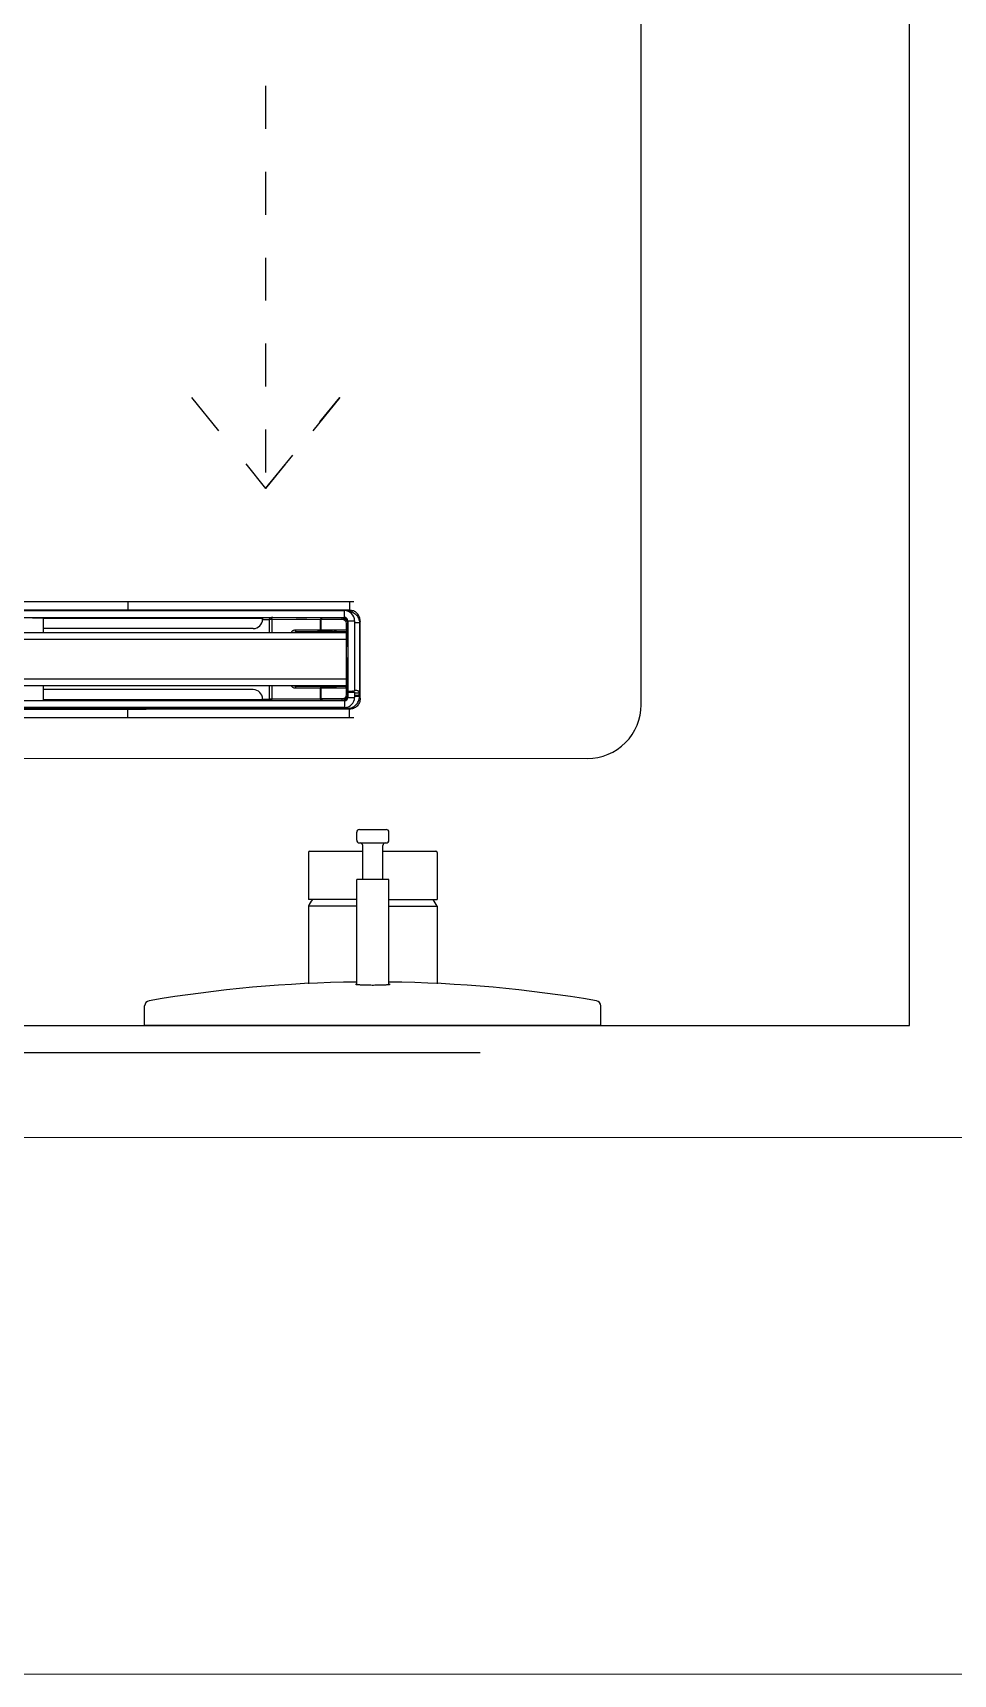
# Model space of a CAD drawing. Header units: millimetres. Extents: x 699029 to 727993, y 4486031 to 4516039.
# Drawn here: x 726188.9 to 726223.2, y 4490899.4 to 4490960.6 of the extents above; entities that cross this region are included whole.
import ezdxf

# ---------------------------------------------------------------- set-up
doc = ezdxf.new("R2010")
doc.units = ezdxf.units.MM
doc.set_wipeout_variables(frame=1)
doc.linetypes.add('AI-Linetype-22', pattern=[3.2004, 1.6002, -1.6002])
for name, color, linetype in [('A-DUVAR-GOR0.2', 25, 'Continuous'), ('Deko_Vitrifiye', 135, 'Continuous'), ('Deko_Zemin Seramik5', 155, 'Continuous')]:
    doc.layers.add(name, color=color, linetype=linetype)
doc.layers.add('DBM_w_sld', color=111, linetype='Continuous', lineweight=20)

# ---------------------------------------------------------------- blocks, each defined once
blk = doc.blocks.new('A$C7972de8d')
at = {"linetype": 'Continuous'}
blk.add_wipeout([(983.72, 415), (991.03, 415), (991.59, 415.08), (992.01, 415.25), (992.33, 415.47), (992.57, 415.72), (992.74, 415.96), (992.88, 416.24), (992.98, 416.53), (993.55, 419.92), (994.38, 425.25), (994.97, 429.29), (995.91, 436.16), (997.1, 446.24), (997.99, 455.2), (999, 468.35), (999.42, 476), (1028.22, 476), (1030.72, 477.47), (1030.72, 476), (1048.22, 476), (1048.35, 476.02), (1048.43, 476.04), (1048.52, 476.1), (1048.58, 476.15), (1048.63, 476.21), (1048.67, 476.29), (1048.71, 476.38), (1048.72, 476.48), (1048.72, 476.58), (1048.72, 496.25), (1050.72, 496.25), (1050.91, 496.25), (1051.1, 496.21), (1051.21, 496.17), (1051.34, 496.11), (1051.42, 496.05), (1051.5, 495.98), (1051.59, 495.89), (1051.66, 495.79), (1051.7, 495.72), (1051.74, 495.65), (1051.77, 495.58), (1051.79, 495.5), (1051.81, 495.42), (1051.82, 495.34), (1051.82, 495.25), (1051.82, 495), (1051.84, 494.8), (1051.87, 494.7), (1051.92, 494.57), (1051.97, 494.48), (1052.03, 494.39), (1052.11, 494.29), (1052.25, 494.18), (1052.37, 494.11), (1052.51, 494.05), (1052.67, 494.01), (1052.89, 494), (1055.82, 494), (1055.94, 494.01), (1056.03, 494.02), (1056.09, 494.04), (1056.18, 494.07), (1056.26, 494.1), (1056.33, 494.14), (1056.44, 494.21), (1056.5, 494.27), (1056.58, 494.34), (1056.62, 494.4), (1056.68, 494.48), (1056.73, 494.59), (1056.77, 494.68), (1056.8, 494.77), (1056.81, 494.86), (1056.82, 495), (1056.82, 495.49), (1056.82, 497.21), (1056.82, 505), (1056.81, 505.15), (1056.79, 505.24), (1056.76, 505.34), (1056.73, 505.43), (1056.67, 505.53), (1056.59, 505.64), (1056.53, 505.71), (1056.46, 505.77), (1056.38, 505.83), (1056.33, 505.86), (1056.23, 505.91), (1056.12, 505.95), (1056.03, 505.98), (1055.91, 506), (1055.72, 506), (1055.53, 506), (1052.82, 506), (1052.75, 506), (1052.63, 505.98), (1052.52, 505.95), (1052.35, 505.88), (1052.22, 505.8), (1052.11, 505.71), (1052.04, 505.63), (1051.96, 505.51), (1051.9, 505.39), (1051.85, 505.24), (1051.83, 505.15), (1051.82, 505.05), (1051.82, 504.75), (1051.81, 504.57), (1051.76, 504.41), (1051.65, 504.2), (1051.53, 504.04), (1051.38, 503.92), (1051.2, 503.82), (1051.01, 503.77), (1050.89, 503.75), (1050.67, 503.75), (1048.72, 503.75), (1048.72, 523.5), (1048.72, 523.57), (1048.7, 523.66), (1048.66, 523.75), (1048.63, 523.79), (1048.6, 523.83), (1048.58, 523.85), (1048.5, 523.92), (1048.41, 523.96), (1048.38, 523.97), (1048.32, 523.99), (1048.22, 524), (1048.12, 524), (1030.72, 524), (1030.72, 522.53), (1028.22, 524), (999.42, 524), (999.16, 528.98), (998.84, 533.99), (998.29, 541.34), (997.6, 548.94), (996.47, 559.32), (995.57, 566.42), (994.63, 573.1), (993.74, 578.84), (993.01, 583.33), (992.84, 583.86), (992.57, 584.28), (992.33, 584.53), (991.91, 584.8), (991.34, 584.98), (991.03, 585), (983.72, 585)], dxfattribs=at).dxf.layer = 'Deko_Vitrifiye'
at = {"layer": 'Deko_Vitrifiye', "linetype": 'Continuous'}
for p, q in [((983.72, 415), (983.72, 585)), ((983.72, 585), (991.03, 585)), ((1028.22, 524), (999.33, 524)), ((1028.22, 506), (1028.22, 524)), ((1048.22, 524), (1030.72, 524)), ((1030.72, 506), (1030.72, 524)), ((1048.72, 523.5), (1048.72, 503.75)), ((998.95, 506), (1038.22, 506)), ((1038.22, 494), (1038.22, 506)), ((1038.22, 503.75), (1050.82, 503.75)), ((1051.82, 505), (1051.82, 495)), ((1052.82, 506), (1055.82, 506)), ((1056.82, 505), (1056.82, 495)), ((1038.22, 496.25), (1050.82, 496.25)), ((1048.72, 496.25), (1048.72, 476.5)), ((998.95, 494), (1038.22, 494)), ((1028.22, 494), (1028.22, 476)), ((1030.72, 494), (1030.72, 476)), ((1052.82, 494), (1055.82, 494)), ((1028.22, 476), (999.33, 476)), ((1048.22, 476), (1030.72, 476)), ((983.72, 415), (991.03, 415))]:
    blk.add_line(p, q, dxfattribs=at)
for points in [[(998.73, 500), (998.73, 500.18), (998.74, 500.75), (998.74, 501.31), (998.75, 501.85), (998.76, 502.37), (998.77, 502.86), (998.78, 503.32), (998.8, 503.76), (998.82, 504.16), (998.84, 504.54), (998.86, 504.88), (998.88, 505.19), (998.9, 505.47), (998.92, 505.71), (998.94, 505.93), (998.96, 506.11), (998.98, 506.25), (999, 506.37), (999.02, 506.45), (999.02, 506.46)], [(999.03, 493.51), (999.03, 493.52), (999.02, 493.56), (999, 493.64), (998.98, 493.75), (998.96, 493.9), (998.94, 494.09), (998.92, 494.3), (998.9, 494.55), (998.87, 494.83), (998.85, 495.14), (998.84, 495.48), (998.82, 495.85), (998.8, 496.25), (998.78, 496.68), (998.77, 497.14), (998.76, 497.62), (998.75, 498.13), (998.74, 498.67), (998.74, 499.22), (998.73, 499.79), (998.73, 500)]]:
    blk.add_lwpolyline(points, dxfattribs=at)
for centre, radius, start, end in [((991.03, 583), 2, 9.59407, 90), ((500, 500), 500, 0.68791, 9.59407), ((1015.76, 499.93), 27.1, 56.43131, 62.62646), ((1048.22, 523.5), 0.5, 0, 90), ((1050.82, 504.75), 1, 270, 0), ((1052.82, 505), 1, 90, 180), ((1055.82, 505), 1, 0, 90), ((1050.82, 495.25), 1, 0, 90), ((500, 500), 500, 350.40593, 359.31209), ((1052.82, 495), 1, 180, 270), ((1055.82, 495), 1, 270, 0), ((1015.76, 500.07), 27.1, 297.37354, 303.56868), ((1048.22, 476.5), 0.5, 270, 0), ((991.03, 417), 2, 270, 350.40593)]:
    blk.add_arc(centre, radius, start, end, dxfattribs=at)

msp = doc.modelspace()

# ---------------------------------------------------------------- linework, layer by layer
at = {"layer": 'A-DUVAR-GOR0.2'}
msp.add_lwpolyline([(726166.308, 4490922.611), (726205.543, 4490922.611)], dxfattribs=at)
at = {"layer": 'DBM_w_sld'}
for points in [[(726408.392, 4490919.439), (726141.543, 4490919.439)], [(726418.392, 4490899.439), (726141.543, 4490899.439)]]:
    msp.add_lwpolyline(points, dxfattribs=at)
at = {"layer": 'Deko_Zemin Seramik5'}
for p, q in [((726162.242, 4490939.419), (726200.842, 4490939.419)), ((726162.599, 4490939.077), (726200.485, 4490939.077)), ((726192.41, 4490939.1), (726170.675, 4490939.1)), ((726200.485, 4490938.827), (726200.485, 4490939.077)), ((726200.601, 4490939.064), (726200.669, 4490939.092)), ((726162.599, 4490938.827), (726200.485, 4490938.827)), ((726188.86, 4490938.812), (726189.26, 4490938.812)), ((726188.89, 4490938.812), (726188.89, 4490938.827)), ((726189.23, 4490938.827), (726189.23, 4490938.812)), ((726189.26, 4490938.812), (726189.26, 4490938.262)), ((726197.435, 4490938.781), (726189.26, 4490938.781)), ((726197.085, 4490938.408), (726189.26, 4490938.408)), ((726197.693, 4490938.729), (726197.43, 4490938.732)), ((726197.435, 4490938.827), (726197.435, 4490938.781)), ((726197.435, 4490938.781), (726197.435, 4490938.757)), ((726197.693, 4490938.827), (726197.693, 4490938.749)), ((726197.693, 4490938.718), (726197.693, 4490938.749)), ((726197.693, 4490938.749), (726197.693, 4490938.749)), ((726197.693, 4490938.262), (726197.693, 4490938.402)), ((726197.698, 4490938.402), (726197.698, 4490938.718)), ((726197.763, 4490938.819), (726198.504, 4490938.819)), ((726197.763, 4490938.819), (726197.763, 4490938.819)), ((726197.775, 4490938.748), (726197.776, 4490938.761)), ((726199.586, 4490938.736), (726197.775, 4490938.748)), ((726197.775, 4490938.748), (726197.775, 4490938.262)), ((726197.776, 4490938.761), (726197.778, 4490938.774)), ((726197.778, 4490938.774), (726197.782, 4490938.787)), ((726197.782, 4490938.787), (726197.787, 4490938.797)), ((726197.787, 4490938.797), (726197.793, 4490938.806)), ((726197.793, 4490938.806), (726197.8, 4490938.812)), ((726197.8, 4490938.812), (726197.808, 4490938.816)), ((726197.808, 4490938.816), (726197.816, 4490938.818)), ((726197.816, 4490938.818), (726199.649, 4490938.806)), ((726198.504, 4490938.819), (726198.504, 4490938.827)), ((726198.504, 4490938.821), (726198.633, 4490938.821)), ((726198.633, 4490938.814), (726198.633, 4490938.827)), ((726198.633, 4490938.814), (726198.634, 4490938.813)), ((726198.634, 4490938.827), (726198.634, 4490938.813)), ((726198.634, 4490938.813), (726198.634, 4490938.813)), ((726198.684, 4490938.812), (726198.684, 4490938.827)), ((726198.684, 4490938.812), (726199.083, 4490938.812)), ((726199.083, 4490938.827), (726199.083, 4490938.812)), ((726199.133, 4490938.813), (726199.133, 4490938.827)), ((726199.134, 4490938.814), (726199.133, 4490938.813)), ((726199.134, 4490938.827), (726199.134, 4490938.814)), ((726199.134, 4490938.821), (726199.263, 4490938.821)), ((726199.263, 4490938.827), (726199.263, 4490938.819)), ((726199.263, 4490938.819), (726200.415, 4490938.819)), ((726199.586, 4490938.736), (726199.615, 4490938.736)), ((726199.586, 4490938.736), (726199.586, 4490938.365)), ((726199.615, 4490938.365), (726199.615, 4490938.736)), ((726199.649, 4490938.756), (726199.649, 4490938.806)), ((726200.402, 4490938.806), (726199.649, 4490938.806)), ((726199.649, 4490938.756), (726200.402, 4490938.756)), ((726200.402, 4490938.806), (726200.415, 4490938.819)), ((726200.402, 4490938.756), (726200.402, 4490938.806)), ((726200.552, 4490938.606), (726200.552, 4490938.345)), ((726200.552, 4490938.606), (726200.602, 4490938.606)), ((726200.615, 4490938.619), (726200.602, 4490938.606)), ((726200.602, 4490938.295), (726200.602, 4490938.606)), ((726200.615, 4490938.697), (726200.865, 4490938.697)), ((726200.615, 4490938.697), (726200.615, 4490936.082)), ((726200.615, 4490938.152), (726200.615, 4490938.619)), ((726200.865, 4490938.697), (726200.865, 4490936.082)), ((726201.045, 4490938.62), (726201.042, 4490936.015)), ((726201.073, 4490938.688), (726201.045, 4490938.62)), ((726201.073, 4490935.81), (726201.073, 4490938.688)), ((726162.524, 4490938.262), (726200.56, 4490938.262)), ((726162.524, 4490938.012), (726200.56, 4490938.012)), ((726198.656, 4490938.359), (726199.586, 4490938.365)), ((726198.656, 4490938.359), (726198.657, 4490938.345)), ((726198.657, 4490938.345), (726198.659, 4490938.332)), ((726198.659, 4490938.332), (726198.663, 4490938.32)), ((726198.663, 4490938.32), (726198.668, 4490938.31)), ((726198.668, 4490938.31), (726198.675, 4490938.301)), ((726198.675, 4490938.301), (726198.682, 4490938.294)), ((726198.682, 4490938.294), (726198.689, 4490938.29)), ((726198.689, 4490938.29), (726198.697, 4490938.289)), ((726199.588, 4490938.295), (726198.697, 4490938.289)), ((726198.697, 4490938.289), (726199.476, 4490938.289)), ((726198.859, 4490938.287), (726198.697, 4490938.287)), ((726198.708, 4490938.262), (726198.697, 4490938.287)), ((726198.87, 4490938.262), (726198.859, 4490938.287)), ((726199.481, 4490938.294), (726199.476, 4490938.289)), ((726199.598, 4490938.269), (726199.476, 4490938.269)), ((726199.586, 4490938.294), (726199.481, 4490938.294)), ((726199.586, 4490938.365), (726199.615, 4490938.365)), ((726199.586, 4490938.288), (726199.586, 4490938.294)), ((726199.587, 4490938.294), (726199.586, 4490938.294)), ((726199.586, 4490938.294), (726199.586, 4490938.288)), ((726199.587, 4490938.288), (726199.586, 4490938.288)), ((726199.587, 4490938.294), (726199.587, 4490938.288)), ((726199.636, 4490938.288), (726199.587, 4490938.288)), ((726199.606, 4490938.268), (726199.607, 4490938.268)), ((726199.607, 4490938.268), (726199.636, 4490938.268)), ((726199.636, 4490938.295), (726199.636, 4490938.288)), ((726200.036, 4490938.288), (726199.636, 4490938.288)), ((726199.636, 4490938.268), (726199.636, 4490938.288)), ((726199.636, 4490938.268), (726200.036, 4490938.268)), ((726199.649, 4490938.295), (726199.641, 4490938.295)), ((726200.036, 4490938.295), (726199.641, 4490938.295)), ((726200.552, 4490938.345), (726199.649, 4490938.345)), ((726199.649, 4490938.295), (726199.649, 4490938.345)), ((726199.649, 4490938.295), (726200.602, 4490938.295)), ((726200.036, 4490938.295), (726200.036, 4490938.288)), ((726200.036, 4490938.288), (726200.036, 4490938.268)), ((726200.086, 4490938.288), (726200.036, 4490938.288)), ((726200.036, 4490938.268), (726200.066, 4490938.268)), ((726200.066, 4490938.268), (726200.067, 4490938.268)), ((726200.191, 4490938.269), (726200.075, 4490938.269)), ((726200.086, 4490938.294), (726200.086, 4490938.294)), ((726200.186, 4490938.294), (726200.086, 4490938.294)), ((726200.086, 4490938.294), (726200.086, 4490938.288)), ((726200.087, 4490938.288), (726200.086, 4490938.288)), ((726200.087, 4490938.294), (726200.087, 4490938.288)), ((726200.087, 4490938.294), (726200.087, 4490938.288)), ((726200.191, 4490938.289), (726200.186, 4490938.294)), ((726200.191, 4490938.289), (726200.608, 4490938.289)), ((726200.52, 4490938.287), (726200.508, 4490938.262)), ((726200.608, 4490938.287), (726200.52, 4490938.287)), ((726200.552, 4490938.345), (726200.602, 4490938.295)), ((726200.56, 4490938.012), (726200.56, 4490938.262)), ((726200.608, 4490938.116), (726200.56, 4490938.005)), ((726200.608, 4490938.115), (726200.56, 4490938.005)), ((726200.56, 4490936.531), (726200.56, 4490938.012)), ((726200.608, 4490938.289), (726200.602, 4490938.295)), ((726200.608, 4490938.116), (726200.608, 4490938.287)), ((726200.608, 4490938.116), (726200.608, 4490938.115)), ((726200.608, 4490937.729), (726200.608, 4490938.115)), ((726200.61, 4490938.147), (726200.615, 4490938.152)), ((726200.61, 4490938.145), (726200.61, 4490938.147)), ((726200.61, 4490937.779), (726200.61, 4490938.145)), ((726200.615, 4490938.152), (726200.615, 4490938.152)), ((726200.615, 4490937.729), (726200.608, 4490937.729)), ((726200.609, 4490937.779), (726200.615, 4490937.779)), ((726200.613, 4490936.227), (726200.613, 4490937.329)), ((726200.613, 4490937.329), (726200.615, 4490937.329)), ((726200.613, 4490937.214), (726200.613, 4490935.827)), ((726200.615, 4490937.214), (726200.613, 4490937.214)), ((726200.615, 4490937.279), (726200.614, 4490937.279)), ((726200.614, 4490937.264), (726200.615, 4490937.264)), ((726200.608, 4490936.427), (726200.608, 4490936.814)), ((726200.608, 4490936.814), (726200.615, 4490936.814)), ((726200.615, 4490936.764), (726200.609, 4490936.764)), ((726200.61, 4490936.397), (726200.61, 4490936.764)), ((726162.524, 4490936.531), (726200.56, 4490936.531)), ((726162.524, 4490936.281), (726200.56, 4490936.281)), ((726189.26, 4490936.281), (726189.26, 4490935.731)), ((726197.085, 4490936.134), (726189.26, 4490936.134)), ((726197.693, 4490936.141), (726197.693, 4490936.281)), ((726197.698, 4490935.826), (726197.698, 4490936.141)), ((726197.775, 4490936.281), (726197.775, 4490935.795)), ((726198.657, 4490936.197), (726198.656, 4490936.184)), ((726199.586, 4490936.178), (726198.656, 4490936.184)), ((726198.659, 4490936.21), (726198.657, 4490936.197)), ((726198.663, 4490936.222), (726198.659, 4490936.21)), ((726198.668, 4490936.233), (726198.663, 4490936.222)), ((726198.675, 4490936.242), (726198.668, 4490936.233)), ((726198.682, 4490936.248), (726198.675, 4490936.242)), ((726198.689, 4490936.252), (726198.682, 4490936.248)), ((726198.697, 4490936.254), (726198.689, 4490936.252)), ((726198.697, 4490936.255), (726198.708, 4490936.281)), ((726198.697, 4490936.255), (726198.859, 4490936.255)), ((726198.697, 4490936.254), (726199.588, 4490936.248)), ((726199.476, 4490936.254), (726198.697, 4490936.254)), ((726198.859, 4490936.255), (726198.87, 4490936.281)), ((726199.476, 4490936.273), (726199.598, 4490936.273)), ((726199.476, 4490936.254), (726199.481, 4490936.249)), ((726199.481, 4490936.249), (726199.586, 4490936.249)), ((726199.586, 4490936.249), (726199.586, 4490936.255)), ((726199.586, 4490936.255), (726199.587, 4490936.255)), ((726199.586, 4490936.255), (726199.586, 4490936.249)), ((726199.586, 4490936.249), (726199.587, 4490936.248)), ((726199.615, 4490936.178), (726199.586, 4490936.178)), ((726199.586, 4490936.178), (726199.586, 4490935.806)), ((726199.587, 4490936.255), (726199.636, 4490936.255)), ((726199.587, 4490936.255), (726199.587, 4490936.248)), ((726199.607, 4490936.275), (726199.606, 4490936.275)), ((726199.636, 4490936.275), (726199.607, 4490936.275)), ((726199.615, 4490935.806), (726199.615, 4490936.178)), ((726200.036, 4490936.275), (726199.636, 4490936.275)), ((726199.636, 4490936.255), (726199.636, 4490936.275)), ((726199.636, 4490936.255), (726199.636, 4490936.248)), ((726199.636, 4490936.255), (726200.036, 4490936.255)), ((726199.641, 4490936.248), (726199.649, 4490936.248)), ((726199.641, 4490936.248), (726200.036, 4490936.248)), ((726200.602, 4490936.248), (726199.649, 4490936.248)), ((726199.649, 4490936.198), (726199.649, 4490936.248)), ((726199.649, 4490936.198), (726200.552, 4490936.198)), ((726200.036, 4490936.255), (726200.036, 4490936.275)), ((726200.066, 4490936.275), (726200.036, 4490936.275)), ((726200.036, 4490936.255), (726200.036, 4490936.248)), ((726200.036, 4490936.255), (726200.086, 4490936.255)), ((726200.067, 4490936.275), (726200.066, 4490936.275)), ((726200.075, 4490936.273), (726200.191, 4490936.273)), ((726200.086, 4490936.255), (726200.086, 4490936.248)), ((726200.086, 4490936.255), (726200.087, 4490936.255)), ((726200.086, 4490936.249), (726200.186, 4490936.249)), ((726200.086, 4490936.248), (726200.086, 4490936.249)), ((726200.087, 4490936.255), (726200.087, 4490936.249)), ((726200.087, 4490936.255), (726200.087, 4490936.249)), ((726200.186, 4490936.249), (726200.191, 4490936.254)), ((726200.608, 4490936.254), (726200.191, 4490936.254)), ((726200.508, 4490936.281), (726200.52, 4490936.255)), ((726200.52, 4490936.255), (726200.608, 4490936.255)), ((726200.602, 4490936.248), (726200.552, 4490936.198)), ((726200.552, 4490936.198), (726200.552, 4490935.936)), ((726200.56, 4490936.538), (726200.608, 4490936.427)), ((726200.56, 4490936.537), (726200.608, 4490936.427)), ((726200.56, 4490936.281), (726200.56, 4490936.531)), ((726200.615, 4490936.004), (726200.56, 4490936.004)), ((726200.602, 4490936.248), (726200.608, 4490936.254)), ((726200.602, 4490935.936), (726200.602, 4490936.248)), ((726200.608, 4490936.427), (726200.608, 4490936.427)), ((726200.608, 4490936.255), (726200.608, 4490936.427)), ((726200.61, 4490936.395), (726200.61, 4490936.397)), ((726200.615, 4490936.391), (726200.61, 4490936.395)), ((726200.615, 4490936.227), (726200.613, 4490936.227)), ((726200.615, 4490935.924), (726200.615, 4490936.391)), ((726200.615, 4490936.391), (726200.615, 4490936.391)), ((726200.615, 4490936.082), (726200.865, 4490936.082)), ((726200.615, 4490936.042), (726200.865, 4490936.042)), ((726200.615, 4490936.042), (726200.615, 4490935.846)), ((726200.666, 4490936.042), (726200.666, 4490936.082)), ((726200.865, 4490936.042), (726200.865, 4490935.846)), ((726201.042, 4490936.015), (726201.042, 4490936.004)), ((726201.042, 4490935.994), (726201.042, 4490936.004)), ((726201.045, 4490935.878), (726201.042, 4490935.994)), ((726200.485, 4490935.716), (726162.599, 4490935.716)), ((726200.485, 4490935.466), (726162.599, 4490935.466)), ((726192.41, 4490935.398), (726170.675, 4490935.398)), ((726188.86, 4490935.731), (726189.26, 4490935.731)), ((726188.89, 4490935.716), (726188.89, 4490935.731)), ((726189.23, 4490935.731), (726189.23, 4490935.716)), ((726189.26, 4490935.762), (726197.435, 4490935.762)), ((726197.435, 4490935.762), (726197.435, 4490935.786)), ((726197.693, 4490935.769), (726197.435, 4490935.766)), ((726197.435, 4490935.762), (726197.435, 4490935.716)), ((726197.693, 4490935.794), (726197.693, 4490935.826)), ((726197.693, 4490935.794), (726197.693, 4490935.794)), ((726197.693, 4490935.794), (726197.693, 4490935.716)), ((726197.763, 4490935.724), (726197.763, 4490935.724)), ((726198.504, 4490935.724), (726197.763, 4490935.724)), ((726197.775, 4490935.795), (726199.586, 4490935.806)), ((726197.776, 4490935.781), (726197.775, 4490935.795)), ((726197.778, 4490935.768), (726197.776, 4490935.781)), ((726197.782, 4490935.756), (726197.778, 4490935.768)), ((726197.787, 4490935.746), (726197.782, 4490935.756)), ((726197.793, 4490935.737), (726197.787, 4490935.746)), ((726197.8, 4490935.73), (726197.793, 4490935.737)), ((726197.808, 4490935.726), (726197.8, 4490935.73)), ((726197.816, 4490935.725), (726197.808, 4490935.726)), ((726199.649, 4490935.736), (726197.816, 4490935.725)), ((726198.504, 4490935.716), (726198.504, 4490935.724)), ((726198.633, 4490935.722), (726198.504, 4490935.722)), ((726198.634, 4490935.729), (726198.633, 4490935.729)), ((726198.633, 4490935.716), (726198.633, 4490935.729)), ((726198.634, 4490935.73), (726198.634, 4490935.729)), ((726198.634, 4490935.73), (726198.634, 4490935.716)), ((726199.083, 4490935.73), (726198.684, 4490935.73)), ((726198.684, 4490935.716), (726198.684, 4490935.73)), ((726199.083, 4490935.73), (726199.083, 4490935.716)), ((726199.133, 4490935.73), (726199.134, 4490935.729)), ((726199.133, 4490935.716), (726199.133, 4490935.73)), ((726199.134, 4490935.729), (726199.134, 4490935.716)), ((726199.263, 4490935.722), (726199.134, 4490935.722)), ((726200.415, 4490935.724), (726199.263, 4490935.724)), ((726199.263, 4490935.724), (726199.263, 4490935.716)), ((726199.615, 4490935.806), (726199.586, 4490935.806)), ((726200.402, 4490935.786), (726199.649, 4490935.786)), ((726199.649, 4490935.786), (726199.649, 4490935.736)), ((726199.649, 4490935.736), (726200.402, 4490935.736)), ((726200.402, 4490935.736), (726200.402, 4490935.786)), ((726200.415, 4490935.724), (726200.402, 4490935.736)), ((726200.485, 4490935.716), (726200.485, 4490935.466)), ((726200.602, 4490935.936), (726200.552, 4490935.936)), ((726200.601, 4490935.434), (726200.669, 4490935.406)), ((726200.602, 4490935.936), (726200.615, 4490935.924)), ((726200.613, 4490935.827), (726200.615, 4490935.827)), ((726200.615, 4490935.846), (726200.865, 4490935.846)), ((726201.073, 4490935.81), (726201.045, 4490935.878)), ((726200.842, 4490935.079), (726162.242, 4490935.079))]:
    msp.add_line(p, q, dxfattribs=at)
msp.add_lwpolyline([(726141.543, 4491080.998), (726141.543, 4490923.611), (726221.542, 4490923.611), (726221.542, 4491105.998)], dxfattribs=at)
msp.add_lwpolyline([(726151.543, 4491080.998), (726151.543, 4490935.586, 0.414145), (726153.543, 4490933.586), (726209.542, 4490933.571, 0.414282), (726211.543, 4490935.571), (726211.543, 4491080.998)], format="xyb", close=True, dxfattribs=at)
at = {"layer": 'Deko_Zemin Seramik5', "linetype": 'AI-Linetype-22'}
for points in [[(726197.55, 4490958.632), (726197.55, 4490943.632), (726200.317, 4490947.023)], [(726194.782, 4490947.023), (726197.55, 4490943.632)], [(726200.317, 4490947.023), (726197.55, 4490943.632)]]:
    msp.add_lwpolyline(points, dxfattribs=at)
at = {"layer": 'Deko_Zemin Seramik5'}
for centre, radius, start, end in [((726200.485, 4490938.697), 0.38, 0, 90), ((726197.086, 4490938.758), 0.349, 269.89099, 359.89057), ((726197.763, 4490938.749), 0.07, 89.99891, 179.99891), ((726200.485, 4490938.697), 0.13, 0, 90), ((726199.606, 4490938.288), 0.02, 179.99891, 269.99891), ((726199.607, 4490938.288), 0.02, 179.99891, 269.99891), ((726200.066, 4490938.288), 0.02, 270.00109, 0.00109), ((726200.067, 4490938.288), 0.02, 270.00109, 0.00109), ((726197.086, 4490935.785), 0.349, 0.10943, 90.10901), ((726199.606, 4490936.255), 0.02, 90.00109, 180.00109), ((726199.607, 4490936.255), 0.02, 90.00109, 180.00109), ((726200.066, 4490936.255), 0.02, 359.99891, 89.99891), ((726200.067, 4490936.255), 0.02, 359.99891, 89.99891), ((726197.763, 4490935.794), 0.07, 180.00109, 270.00109), ((726200.485, 4490935.846), 0.13, 270, 0), ((726200.485, 4490935.846), 0.38, 270, 0)]:
    msp.add_arc(centre, radius, start, end, dxfattribs=at)
at = {"layer": 'Deko_Zemin Seramik5', "extrusion": (0, 0, -1)}
for centre, major_axis, ratio, start_param, end_param in [((726197.763, 4490938.749), (0, -0.07), 0.999962, 1.570796, 3.141593), ((726197.893, 4490938.749), (0.2, 0), 0.005672, 2.199115, 3.141593), ((726197.893, 4490938.718), (0.2, 0), 0.003491, 2.916668, 3.141593), ((726197.893, 4490938.402), (0.2, 0), 0.003491, 3.141593, 3.366518), ((726197.893, 4490938.819), (0.13, 0), 0.008727, 2.199115, 3.141593), ((726198.684, 4490938.813), (0.05, 0), 0.008727, 1.570805, 3.132866), ((726199.083, 4490938.813), (0.05, 0), 0.008727, 0.008727, 1.570796), ((726199.649, 4490938.736), (-0.0004, -0.07), 0.905934, 1.56707, 3.130806), ((726199.649, 4490938.736), (-0.034, 0.0002), 0.587778, 6.279459, 7.843195), ((726200.402, 4490938.606), (0.141, 0.141), 0.999962, 5.497825, 7.068545), ((726200.402, 4490938.606), (-0.106, -0.106), 0.999924, 2.356233, 3.926953), ((726200.414, 4490938.619), (-0.141, -0.141), 0.999924, 2.356233, 3.926953), ((726198.699, 4490938.259), (0.138, 0), 0.217963, 3.141593, 4.703662), ((726198.709, 4490938.259), (0.0125, -0.03), 0.00806, 1.574141, 2.830119), ((726198.871, 4490938.259), (0.0125, -0.03), 0.00806, 3.459756, 4.715734), ((726199.476, 4490938.259), (0, -0.03), 0.008727, 1.570796, 3.132866), ((726199.649, 4490938.365), (0.0004, -0.07), 0.905934, 0.010787, 1.574523), ((726199.636, 4490938.294), (0.05, 0), 0.008727, 3.150319, 3.363915), ((726199.649, 4490938.365), (0.034, 0.0002), 0.587778, 1.581583, 3.145319), ((726199.642, 4490938.365), (0.119, 0.001), 0.587778, 1.581583, 1.62254), ((726200.036, 4490938.294), (0.05, 0), 0.008727, 4.712389, 6.274459), ((726200.191, 4490938.259), (0, -0.03), 0.008727, 3.150319, 4.712389), ((726200.507, 4490938.259), (-0.0131, -0.03), 0.008001, 1.567311, 2.823289), ((726200.608, 4490938.259), (0, -0.03), 0.008727, 3.150319, 3.456411), ((726200.609, 4490937.729), (0, -0.05), 0.008727, 1.570796, 3.141593), ((726200.609, 4490936.814), (0, -0.05), 0.008727, 0, 1.570796), ((726197.893, 4490936.141), (0.2, 0), 0.003491, 2.916668, 3.141593), ((726198.699, 4490936.284), (0.138, 0), 0.217963, 1.579523, 3.141593), ((726198.709, 4490936.284), (-0.0125, -0.03), 0.00806, 0.311474, 1.567451), ((726198.871, 4490936.284), (-0.0125, -0.03), 0.00806, 4.709044, 5.965022), ((726199.476, 4490936.284), (0, -0.03), 0.008727, 0.008727, 1.570796), ((726199.649, 4490936.178), (-0.0004, -0.07), 0.905934, 1.56707, 3.130806), ((726199.636, 4490936.248), (0.05, 0), 0.008727, 2.91927, 3.132866), ((726199.649, 4490936.178), (0.034, -0.0002), 0.587778, 3.137866, 4.701602), ((726199.642, 4490936.178), (0.119, -0.001), 0.587778, 4.660645, 4.701602), ((726200.036, 4490936.248), (0.05, 0), 0.008727, 0.008727, 1.570796), ((726200.191, 4490936.284), (0, -0.03), 0.008727, 4.712389, 6.274459), ((726200.507, 4490936.284), (0.0131, -0.03), 0.008001, 0.318304, 1.574282), ((726200.613, 4490936.127), (-0.1, 0), 0.999962, 1.010172, 1.570796), ((726200.615, 4490936.127), (-0.1, 0), 0.999962, 0.988457, 1.570796), ((726200.608, 4490936.284), (0, -0.03), 0.008727, 5.968367, 6.274459), ((726197.893, 4490935.826), (0.2, 0), 0.003491, 3.141593, 3.366518), ((726197.893, 4490935.794), (0.2, 0), 0.005672, 3.141593, 4.08407), ((726197.763, 4490935.794), (0, 0.07), 0.999962, 3.141593, 4.712389), ((726197.893, 4490935.724), (0.13, 0), 0.008727, 3.141593, 3.69775), ((726197.893, 4490935.724), (0.13, 0), 0.008727, 3.69775, 4.08407), ((726198.684, 4490935.73), (0.05, 0), 0.008727, 3.150319, 4.712381), ((726199.083, 4490935.73), (0.05, 0), 0.008727, 4.712389, 6.274459), ((726199.649, 4490935.806), (0.0004, -0.07), 0.905934, 0.010787, 1.574523), ((726199.649, 4490935.806), (-0.034, -0.0002), 0.587778, 4.723176, 6.286912), ((726200.402, 4490935.937), (-0.106, 0.106), 0.999924, 2.356233, 3.926953), ((726200.402, 4490935.937), (0.141, -0.141), 0.999962, 5.497825, 7.068545), ((726200.414, 4490935.924), (-0.141, 0.141), 0.999924, 2.356233, 3.926953), ((726200.615, 4490935.927), (-0.1, 0), 0.999962, 4.712389, 5.294728), ((726200.613, 4490935.927), (-0.1, 0), 0.999962, 4.712389, 5.273014)]:
    msp.add_ellipse(centre, major_axis=major_axis, ratio=ratio, start_param=start_param, end_param=end_param, dxfattribs=at)
at = {"layer": 'Deko_Zemin Seramik5'}
for points, knots in [([(726192.41, 4490939.419), (726192.41, 4490939.38), (726192.41, 4490939.299), (726192.41, 4490939.194), (726192.41, 4490939.119), (726192.41, 4490939.106), (726192.41, 4490939.1)], [0, 0, 0, 0, 0.240773, 0.5, 0.759227, 1, 1, 1, 1]), ([(726200.669, 4490939.092), (726199.751, 4490939.093), (726197.916, 4490939.094), (726195.164, 4490939.098), (726193.328, 4490939.099), (726192.41, 4490939.1)], [0, 0, 0, 0, 0.333309, 0.666691, 1, 1, 1, 1]), ([(726200.601, 4490939.064), (726200.631, 4490939.062), (726200.69, 4490939.058), (726200.8, 4490939.022), (726200.921, 4490938.942), (726201.002, 4490938.821), (726201.039, 4490938.71), (726201.043, 4490938.65), (726201.045, 4490938.62)], [0, 0, 0, 0, 0.129071, 0.254522, 0.498347, 0.74157, 0.868707, 1, 1, 1, 1]), ([(726200.669, 4490939.419), (726200.669, 4490939.411), (726200.669, 4490939.341), (726200.669, 4490939.231), (726200.669, 4490939.12), (726200.669, 4490939.101), (726200.669, 4490939.092)], [0, 0, 0, 0, 0.046125, 0.371812, 0.697499, 1, 1, 1, 1]), ([(726201.073, 4490938.688), (726201.068, 4490938.74), (726201.06, 4490938.819), (726201.01, 4490938.914), (726200.959, 4490938.978), (726200.894, 4490939.03), (726200.799, 4490939.08), (726200.72, 4490939.087), (726200.669, 4490939.092)], [0, 0, 0, 0, 0.2432, 0.372242, 0.500235, 0.628741, 0.757585, 1, 1, 1, 1]), ([(726201.045, 4490938.62), (726201.037, 4490938.621), (726201.021, 4490938.623), (726200.952, 4490938.626), (726200.887, 4490938.626), (726200.865, 4490938.627)], [0, 0, 0, 0, 0.383013, 0.795311, 1, 1, 1, 1]), ([(726198.52, 4490938.259), (726198.52, 4490938.261), (726198.52, 4490938.271), (726198.525, 4490938.289), (726198.539, 4490938.313), (726198.57, 4490938.339), (726198.612, 4490938.356), (726198.643, 4490938.358), (726198.656, 4490938.359)], [0, 0, 0, 0, 0.035539, 0.12936, 0.257827, 0.452641, 0.772939, 1, 1, 1, 1]), ([(726199.588, 4490938.295), (726199.588, 4490938.295), (726199.59, 4490938.295), (726199.596, 4490938.296), (726199.609, 4490938.296), (726199.623, 4490938.295), (726199.632, 4490938.295), (726199.636, 4490938.295)], [0, 0, 0, 0, 0.083349, 0.324015, 0.573987, 0.820833, 1, 1, 1, 1]), ([(726200.614, 4490937.279), (726200.614, 4490937.279), (726200.614, 4490937.279), (726200.613, 4490937.279), (726200.613, 4490937.28), (726200.613, 4490937.281), (726200.613, 4490937.283), (726200.613, 4490937.285), (726200.613, 4490937.287), (726200.613, 4490937.29), (726200.613, 4490937.292), (726200.613, 4490937.295), (726200.613, 4490937.299), (726200.613, 4490937.303), (726200.613, 4490937.308), (726200.613, 4490937.314), (726200.613, 4490937.318), (726200.613, 4490937.323), (726200.613, 4490937.327), (726200.613, 4490937.329)], [0, 0, 0, 0, 0.052751, 0.105868, 0.160141, 0.214812, 0.267755, 0.321067, 0.374953, 0.429625, 0.482566, 0.535878, 0.589763, 0.644434, 0.75059, 0.804473, 0.859142, 0.929139, 1, 1, 1, 1]), ([(726200.613, 4490937.214), (726200.613, 4490937.216), (726200.613, 4490937.22), (726200.613, 4490937.225), (726200.613, 4490937.229), (726200.613, 4490937.233), (726200.613, 4490937.237), (726200.613, 4490937.242), (726200.613, 4490937.246), (726200.613, 4490937.25), (726200.613, 4490937.253), (726200.613, 4490937.256), (726200.613, 4490937.258), (726200.613, 4490937.26), (726200.613, 4490937.261), (726200.613, 4490937.262), (726200.613, 4490937.263), (726200.614, 4490937.264), (726200.614, 4490937.264), (726200.614, 4490937.264)], [0, 0, 0, 0, 0.069997, 0.140858, 0.193797, 0.247107, 0.30099, 0.355659, 0.461433, 0.515705, 0.570376, 0.623127, 0.676244, 0.730516, 0.785188, 0.837939, 0.891056, 0.945328, 1, 1, 1, 1]), ([(726198.656, 4490936.184), (726198.643, 4490936.185), (726198.612, 4490936.187), (726198.57, 4490936.203), (726198.539, 4490936.23), (726198.525, 4490936.254), (726198.52, 4490936.272), (726198.52, 4490936.281), (726198.52, 4490936.284)], [0, 0, 0, 0, 0.227061, 0.547359, 0.742173, 0.87064, 0.964461, 1, 1, 1, 1]), ([(726199.636, 4490936.248), (726199.634, 4490936.248), (726199.631, 4490936.248), (726199.628, 4490936.247), (726199.624, 4490936.247), (726199.621, 4490936.247), (726199.617, 4490936.247), (726199.613, 4490936.247), (726199.609, 4490936.247), (726199.606, 4490936.247), (726199.602, 4490936.247), (726199.599, 4490936.247), (726199.597, 4490936.247), (726199.595, 4490936.247), (726199.593, 4490936.248), (726199.591, 4490936.248), (726199.589, 4490936.248), (726199.588, 4490936.248), (726199.588, 4490936.248), (726199.588, 4490936.248)], [0, 0, 0, 0, 0.088931, 0.133744, 0.178889, 0.239717, 0.301103, 0.363225, 0.425932, 0.487498, 0.549657, 0.628438, 0.676138, 0.716924, 0.791599, 0.855857, 0.916916, 0.958389, 1, 1, 1, 1]), ([(726200.825, 4490936.082), (726200.814, 4490936.079), (726200.781, 4490936.069), (726200.746, 4490936.055), (726200.725, 4490936.042), (726200.724, 4490936.042)], [0, 0, 0, 0, 0.352649, 0.992094, 1, 1, 1, 1]), ([(726201.042, 4490936.015), (726201.04, 4490936.027), (726201.035, 4490936.052), (726201.012, 4490936.078), (726200.974, 4490936.096), (726200.924, 4490936.102), (726200.884, 4490936.095), (726200.865, 4490936.092)], [0, 0, 0, 0, 0.184765, 0.383971, 0.594246, 0.810566, 1, 1, 1, 1]), ([(726201.042, 4490936.004), (726201.035, 4490936.004), (726201.022, 4490936.004), (726200.959, 4490936.004), (726200.897, 4490936.004), (726200.865, 4490936.004)], [0, 0, 0, 0, 0.327092, 0.652141, 1, 1, 1, 1]), ([(726201.042, 4490935.994), (726201.04, 4490935.982), (726201.035, 4490935.957), (726201.012, 4490935.93), (726200.974, 4490935.913), (726200.924, 4490935.907), (726200.884, 4490935.914), (726200.865, 4490935.917)], [0, 0, 0, 0, 0.184765, 0.383971, 0.594246, 0.810566, 1, 1, 1, 1]), ([(726170.675, 4490935.439), (726171.039, 4490935.439), (726175.638, 4490935.439), (726174.472, 4490935.44), (726179.425, 4490935.44), (726191.861, 4490935.44), (726195.694, 4490935.439), (726192.41, 4490935.439)], [0, 0, 0, 0, 0.020648, 0.260324, 0.5, 0.619838, 1, 1, 1, 1]), ([(726192.41, 4490935.439), (726192.41, 4490935.442), (726192.41, 4490935.444), (726192.41, 4490935.464), (726192.41, 4490935.466)], [0, 0, 0, 0, 0.929793, 1, 1, 1, 1]), ([(726192.41, 4490935.439), (726192.629, 4490935.439), (726193.053, 4490935.439), (726193.693, 4490935.439), (726194.29, 4490935.438), (726194.838, 4490935.438), (726195.351, 4490935.438), (726195.894, 4490935.437), (726196.497, 4490935.437), (726197.084, 4490935.436), (726197.608, 4490935.436), (726198.036, 4490935.435), (726198.433, 4490935.435), (726198.847, 4490935.435), (726199.294, 4490935.434), (726199.75, 4490935.434), (726200.183, 4490935.434), (726200.464, 4490935.434), (726200.601, 4490935.434)], [0, 0, 0, 0, 0.080223, 0.155274, 0.234353, 0.298967, 0.35592, 0.422234, 0.497908, 0.576552, 0.637543, 0.689751, 0.733177, 0.783026, 0.841417, 0.897042, 0.949903, 1, 1, 1, 1]), ([(726200.669, 4490935.406), (726199.751, 4490935.405), (726197.916, 4490935.404), (726195.164, 4490935.4), (726193.328, 4490935.399), (726192.41, 4490935.398)], [0, 0, 0, 0, 0.333309, 0.666691, 1, 1, 1, 1]), ([(726192.41, 4490935.079), (726192.41, 4490935.118), (726192.41, 4490935.199), (726192.41, 4490935.304), (726192.41, 4490935.379), (726192.41, 4490935.392), (726192.41, 4490935.398)], [0, 0, 0, 0, 0.240773, 0.5, 0.759227, 1, 1, 1, 1]), ([(726200.601, 4490935.434), (726200.631, 4490935.436), (726200.69, 4490935.44), (726200.8, 4490935.476), (726200.921, 4490935.556), (726201.002, 4490935.677), (726201.039, 4490935.788), (726201.043, 4490935.848), (726201.045, 4490935.878)], [0, 0, 0, 0, 0.129071, 0.254522, 0.498347, 0.74157, 0.868707, 1, 1, 1, 1]), ([(726200.601, 4490935.434), (726200.601, 4490935.438), (726200.601, 4490935.444), (726200.601, 4490935.48), (726200.601, 4490935.488)], [0, 0, 0, 0, 0.776449, 1, 1, 1, 1]), ([(726201.073, 4490935.81), (726201.068, 4490935.758), (726201.06, 4490935.679), (726201.01, 4490935.584), (726200.959, 4490935.52), (726200.894, 4490935.468), (726200.799, 4490935.418), (726200.72, 4490935.411), (726200.669, 4490935.406)], [0, 0, 0, 0, 0.2432, 0.372242, 0.500235, 0.628741, 0.757585, 1, 1, 1, 1]), ([(726200.669, 4490935.079), (726200.669, 4490935.087), (726200.669, 4490935.157), (726200.669, 4490935.267), (726200.669, 4490935.378), (726200.669, 4490935.397), (726200.669, 4490935.406)], [0, 0, 0, 0, 0.046125, 0.371812, 0.697499, 1, 1, 1, 1]), ([(726201.045, 4490935.878), (726201.037, 4490935.877), (726201.021, 4490935.875), (726200.952, 4490935.872), (726200.887, 4490935.872), (726200.865, 4490935.871)], [0, 0, 0, 0, 0.383013, 0.795311, 1, 1, 1, 1])]:
    msp.add_open_spline(points, degree=3, knots=knots, dxfattribs=at)

# ---------------------------------------------------------------- next in the draw order: block references
at = {"xscale": 0.1000000000000001, "yscale": 0.1000000000000001, "zscale": 0.1000000000000001, "rotation": 89.9999999999999}
msp.add_blockref('A$C7972de8d', (726251.542, 4490825.239), dxfattribs=at)

doc.saveas('drawing.dxf')
